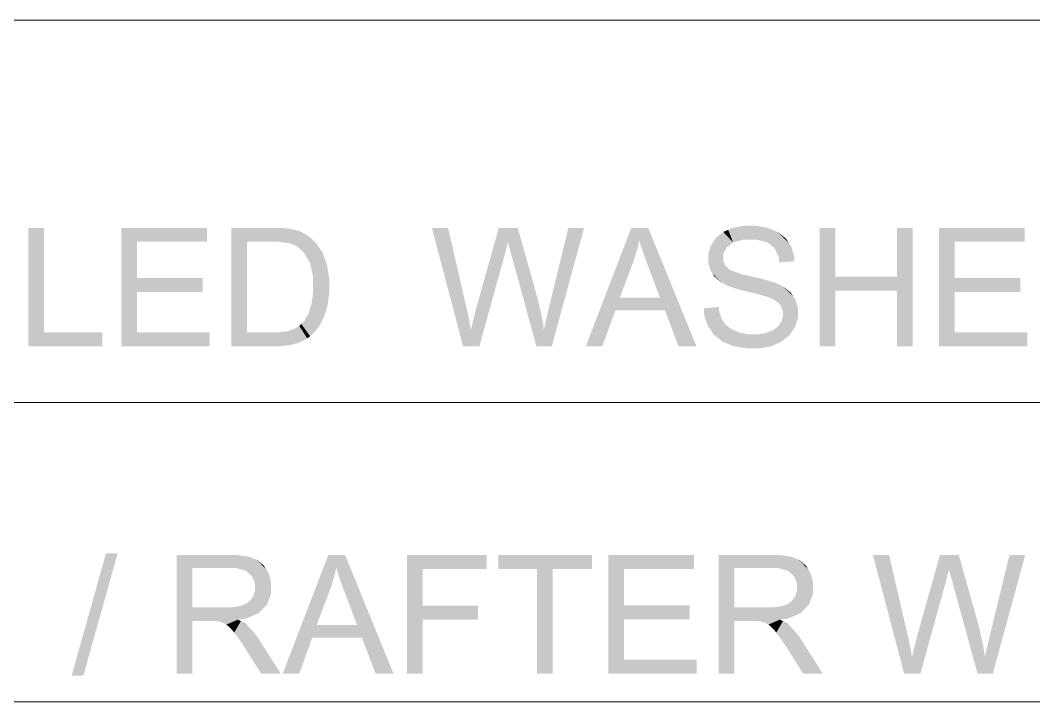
# Model space of a CAD drawing. Header units: millimetres. Extents: x 2 to 579, y 1 to 405.
# Drawn here: x 188.86 to 196.25, y 102.96 to 107.93 of the extents above; entities that cross this region are included whole.
import ezdxf

# ---------------------------------------------------------------- set-up
doc = ezdxf.new("R2010")
doc.units = ezdxf.units.MM
doc.linetypes.add('XKITLINE00', pattern=[0])
doc.layers.add('LinkedObject', color=7, linetype='Continuous', lineweight=0)

# ---------------------------------------------------------------- blocks, each defined once
blk = doc.blocks.new('*A4')
at = {"layer": 'LinkedObject'}
for points in [[(189.0291, 106.4133), (188.915, 105.5493), (188.915, 106.4133)], [(189.0291, 105.6513), (188.915, 105.5493), (189.0291, 106.4133)], [(189.7064, 106.047), (189.5924, 105.5493), (189.5924, 106.4133)], [(189.7064, 106.047), (189.5924, 106.4133), (189.7064, 106.3114)], [(190.2171, 106.3114), (189.5924, 106.4133), (190.2171, 106.4133)], [(189.7064, 106.3114), (189.5924, 106.4133), (190.2171, 106.3114)], [(190.3951, 106.4133), (190.5091, 106.3114), (190.3951, 105.5493)], [(190.6906, 106.3114), (190.3951, 106.4133), (190.6924, 106.4133)], [(190.5091, 106.3114), (190.3951, 106.4133), (190.6906, 106.3114)], [(190.6924, 106.4133), (190.7416, 106.3114), (190.6906, 106.3114)], [(190.7428, 106.4133), (190.7416, 106.3114), (190.6924, 106.4133)], [(190.7428, 106.4133), (190.8156, 106.3025), (190.7416, 106.3114)], [(190.8196, 106.4072), (190.8156, 106.3025), (190.7428, 106.4133)], [(190.8461, 106.401), (190.8156, 106.3025), (190.8196, 106.4072)], [(190.8461, 106.401), (190.8386, 106.2937), (190.8156, 106.3025)], [(190.8386, 106.2937), (190.8461, 106.401), (190.8704, 106.2813)], [(190.9465, 106.3615), (190.8461, 106.401), (190.8832, 106.3924)], [(190.9727, 106.3391), (190.8461, 106.401), (190.9465, 106.3615)], [(190.9245, 106.2326), (190.8461, 106.401), (190.9727, 106.3391)], [(190.8704, 106.2813), (190.8461, 106.401), (190.9245, 106.2326)], [(191.9757, 106.4133), (192.0853, 105.5493), (191.8578, 106.4133)], [(192.1064, 105.8468), (192.0853, 105.5493), (191.9757, 106.4133)], [(192.3461, 106.4133), (192.386, 106.2074), (192.1817, 105.8297)], [(192.386, 106.2074), (192.3461, 106.4133), (192.3918, 106.2283)], [(192.3918, 106.2283), (192.3461, 106.4133), (192.4048, 106.2792)], [(192.4048, 106.2792), (192.3461, 106.4133), (192.4121, 106.309)], [(192.4839, 106.4133), (192.4121, 106.309), (192.3461, 106.4133)], [(192.4121, 106.309), (192.4839, 106.4133), (192.4143, 106.2994)], [(192.4143, 106.2994), (192.4839, 106.4133), (192.4282, 106.2486)], [(192.4282, 106.2486), (192.4839, 106.4133), (192.4399, 106.2074)], [(192.4399, 106.2074), (192.4839, 106.4133), (192.607, 105.9756)], [(192.968, 106.4133), (192.718, 105.8579), (192.8532, 106.4133)], [(192.7321, 105.5493), (192.718, 105.8579), (192.968, 106.4133)], [(193.3122, 106.4133), (193.3236, 106.1573), (192.9804, 105.5493)], [(193.3236, 106.1573), (193.3122, 106.4133), (193.3384, 106.1983)], [(193.3384, 106.1983), (193.3122, 106.4133), (193.3617, 106.281)], [(193.3617, 106.281), (193.3122, 106.4133), (193.3702, 106.3226)], [(193.4353, 106.4133), (193.3702, 106.3226), (193.3122, 106.4133)], [(193.3702, 106.3226), (193.4353, 106.4133), (193.3806, 106.2873)], [(193.3806, 106.2873), (193.4353, 106.4133), (193.4112, 106.1975)], [(193.4112, 106.1975), (193.4353, 106.4133), (193.4315, 106.1429)], [(193.4315, 106.1429), (193.4353, 106.4133), (193.5219, 105.9044)], [(193.5219, 105.9044), (193.4353, 106.4133), (193.5575, 105.8111)], [(193.5575, 105.8111), (193.4353, 106.4133), (193.7876, 105.5493)], [(193.9833, 106.3838), (194.0307, 106.2889), (193.9291, 106.3406)], [(194.0544, 106.3079), (193.9833, 106.3838), (194.0189, 106.3985)], [(194.0307, 106.2889), (193.9833, 106.3838), (194.0544, 106.3079)], [(194.0545, 106.4133), (194.1299, 106.3269), (194.0189, 106.3985)], [(194.0189, 106.3985), (194.1299, 106.3269), (194.0544, 106.3079)], [(194.1337, 106.428), (194.1299, 106.3269), (194.0545, 106.4133)], [(194.1773, 106.428), (194.1299, 106.3269), (194.1337, 106.428)], [(194.1299, 106.3269), (194.1773, 106.428), (194.1817, 106.3269)], [(194.1773, 106.428), (194.2315, 106.3269), (194.1817, 106.3269)], [(194.3099, 106.4125), (194.1773, 106.428), (194.2253, 106.428)], [(194.3465, 106.3971), (194.1773, 106.428), (194.3099, 106.4125)], [(194.3067, 106.306), (194.1773, 106.428), (194.3465, 106.3971)], [(194.2315, 106.3269), (194.1773, 106.428), (194.3067, 106.306)], [(194.3465, 106.3971), (194.3322, 106.285), (194.3067, 106.306)], [(194.3832, 106.3816), (194.3322, 106.285), (194.3465, 106.3971)], [(194.3322, 106.285), (194.3832, 106.3816), (194.3576, 106.2641)], [(194.3576, 106.2641), (194.3832, 106.3816), (194.4593, 106.3059)], [(194.4593, 106.3059), (194.3832, 106.3816), (194.4395, 106.336)], [(194.8015, 106.0582), (194.6874, 105.5493), (194.6874, 106.4133)], [(194.8015, 106.0582), (194.6874, 106.4133), (194.8015, 106.4133)], [(195.3648, 106.4133), (195.2507, 106.0582), (195.2507, 106.4133)], [(195.2507, 105.9563), (195.2507, 106.0582), (195.3648, 106.4133)], [(195.2507, 105.9563), (195.3648, 106.4133), (195.3648, 105.5493)], [(195.6706, 106.047), (195.5566, 105.5493), (195.5566, 106.4133)], [(195.6706, 106.047), (195.5566, 106.4133), (195.6706, 106.3114)], [(196.1813, 106.3114), (195.5566, 106.4133), (196.1813, 106.4133)], [(195.6706, 106.3114), (195.5566, 106.4133), (196.1813, 106.3114)], [(190.3951, 105.5493), (190.5091, 106.3114), (190.5091, 105.6513)], [(190.9727, 106.3391), (190.9467, 106.1962), (190.9245, 106.2326)], [(191.0069, 106.3102), (190.9467, 106.1962), (190.9727, 106.3391)], [(191.0579, 106.2364), (190.9467, 106.1962), (191.0069, 106.3102)], [(193.9106, 106.3121), (193.8735, 106.1897), (193.8921, 106.2837)], [(194.007, 106.2699), (193.8735, 106.1897), (193.9106, 106.3121)], [(193.9291, 106.3406), (194.0307, 106.2889), (193.9106, 106.3121)], [(193.9106, 106.3121), (194.0307, 106.2889), (194.007, 106.2699)], [(194.4593, 106.3059), (194.3875, 106.2021), (194.3576, 106.2641)], [(194.479, 106.2759), (194.3875, 106.2021), (194.4593, 106.3059)], [(190.9467, 106.1962), (191.0579, 106.2364), (190.969, 106.1598)], [(190.969, 106.1598), (191.0579, 106.2364), (191.0749, 106.1914)], [(193.8921, 106.2837), (193.8735, 106.1897), (193.8735, 106.2225)], [(193.9832, 106.2241), (193.8735, 106.1897), (194.007, 106.2699)], [(194.5002, 106.2077), (194.3875, 106.2021), (194.479, 106.2759)], [(191.0749, 106.1914), (190.9912, 106.0556), (190.969, 106.1598)], [(191.0918, 106.1465), (190.9912, 106.0556), (191.0749, 106.1914)], [(192.1817, 105.8297), (192.386, 106.2074), (192.2039, 105.5493)], [(192.607, 105.9756), (192.6205, 105.5493), (192.4399, 106.2074)], [(192.9804, 105.5493), (193.3236, 106.1573), (193.2283, 105.9044)], [(193.8735, 106.1897), (193.9832, 106.2241), (193.9832, 106.1972)], [(193.9832, 106.174), (193.8735, 106.1897), (193.9832, 106.1972)], [(193.8735, 106.1897), (193.9832, 106.174), (193.8735, 106.1599)], [(193.8735, 106.1599), (193.9832, 106.174), (193.8886, 106.1061)], [(193.8886, 106.1061), (193.9832, 106.174), (193.9038, 106.0821)], [(193.9038, 106.0821), (193.9832, 106.174), (194, 106.1356)], [(194.5016, 106.1697), (194.3875, 106.2021), (194.5002, 106.2077)], [(194.3875, 106.2021), (194.5016, 106.1697), (194.3919, 106.1611)], [(191.1087, 106.0438), (190.9912, 106.0556), (191.0918, 106.1465)], [(194, 106.1356), (193.9649, 106.0178), (193.9038, 106.0821)], [(193.9038, 106.0821), (193.9649, 106.0178), (193.9189, 106.058)], [(194.0168, 106.1206), (193.9649, 106.0178), (194, 106.1356)], [(193.9649, 106.0178), (194.0168, 106.1206), (193.9957, 106.0015)], [(193.9957, 106.0015), (194.0168, 106.1206), (194.0333, 106.1056)], [(193.9957, 106.0015), (194.0333, 106.1056), (194.0195, 105.9889)], [(194.0195, 105.9889), (194.0333, 106.1056), (194.1028, 105.9619)], [(194.1028, 105.9619), (194.0333, 106.1056), (194.1194, 106.0748)], [(189.7064, 105.9451), (189.5924, 105.5493), (189.7064, 106.047)], [(190.1851, 105.9451), (189.7064, 106.047), (190.1851, 106.047)], [(189.7064, 105.9451), (189.7064, 106.047), (190.1851, 105.9451)], [(191.1087, 105.9861), (190.9912, 106.0556), (191.1087, 106.0438)], [(190.9912, 106.0556), (191.1087, 105.9861), (190.9912, 105.9878)], [(194.1028, 105.9619), (194.1194, 106.0748), (194.1623, 105.9476)], [(194.1623, 105.9476), (194.1194, 106.0748), (194.1891, 106.059)], [(194.1623, 105.9476), (194.1891, 106.059), (194.2217, 105.9333)], [(194.2217, 105.9333), (194.1891, 106.059), (194.2587, 106.0432)], [(194.2217, 105.9333), (194.2587, 106.0432), (194.2986, 105.9122)], [(194.2986, 105.9122), (194.2587, 106.0432), (194.316, 105.9054)], [(194.316, 105.9054), (194.2587, 106.0432), (194.343, 105.8951)], [(194.3543, 106.0157), (194.343, 105.8951), (194.2587, 106.0432)], [(194.3802, 106.0039), (194.343, 105.8951), (194.3543, 106.0157)], [(194.8015, 105.9563), (194.6874, 105.5493), (194.8015, 106.0582)], [(194.8015, 106.0582), (195.2507, 105.9563), (194.8015, 105.9563)], [(195.2507, 106.0582), (195.2507, 105.9563), (194.8015, 106.0582)], [(195.6706, 105.9451), (195.5566, 105.5493), (195.6706, 106.047)], [(196.1493, 105.9451), (195.6706, 106.047), (196.1493, 106.047)], [(195.6706, 105.9451), (195.6706, 106.047), (196.1493, 105.9451)], [(189.7064, 105.6513), (189.5924, 105.5493), (189.7064, 105.9451)], [(190.9912, 105.9389), (191.1087, 105.9368), (190.9799, 105.8557)], [(190.9799, 105.8557), (191.1087, 105.9368), (191.0858, 105.8116)], [(191.1087, 105.9861), (190.9912, 105.9389), (190.9912, 105.9878)], [(191.1087, 105.9368), (190.9912, 105.9389), (191.1087, 105.9861)], [(191.0858, 105.8116), (191.1087, 105.9368), (191.0972, 105.8496)], [(192.6301, 105.8943), (192.6205, 105.5493), (192.607, 105.9756)], [(194.343, 105.8951), (194.3802, 106.0039), (194.3821, 105.8696)], [(194.3821, 105.8696), (194.3802, 106.0039), (194.4179, 105.9865)], [(194.3821, 105.8696), (194.4179, 105.9865), (194.394, 105.8545)], [(194.394, 105.8545), (194.4179, 105.9865), (194.4059, 105.8393)], [(194.4179, 105.9865), (194.4916, 105.9159), (194.4059, 105.8393)], [(194.4916, 105.9159), (194.4179, 105.9865), (194.4736, 105.9425)], [(194.6874, 105.5493), (194.8015, 105.9563), (194.8015, 105.5493)], [(195.2507, 105.9563), (195.3648, 105.5493), (195.2507, 105.5493)], [(195.6706, 105.6513), (195.5566, 105.5493), (195.6706, 105.9451)], [(192.664, 105.7416), (192.6205, 105.5493), (192.6301, 105.8943)], [(193.1959, 105.8111), (192.9804, 105.5493), (193.2283, 105.9044)], [(193.2283, 105.9044), (193.5575, 105.8111), (193.1959, 105.8111)], [(193.5219, 105.9044), (193.5575, 105.8111), (193.2283, 105.9044)], [(194.4059, 105.8393), (194.4916, 105.9159), (194.4178, 105.8038)], [(194.4178, 105.8038), (194.4916, 105.9159), (194.5096, 105.8892)], [(194.4178, 105.8038), (194.5096, 105.8892), (194.4178, 105.7835)], [(194.4178, 105.7835), (194.5096, 105.8892), (194.4178, 105.7635)], [(194.5096, 105.8892), (194.5276, 105.7931), (194.4178, 105.7635)], [(194.5276, 105.7931), (194.5096, 105.8892), (194.5276, 105.8279)], [(190.9572, 105.787), (191.0269, 105.6858), (190.9255, 105.7323)], [(191.0858, 105.8116), (190.9572, 105.787), (190.9799, 105.8557)], [(191.0743, 105.7736), (190.9572, 105.787), (191.0858, 105.8116)], [(191.0448, 105.7107), (190.9572, 105.787), (191.0743, 105.7736)], [(191.0269, 105.6858), (190.9572, 105.787), (191.0448, 105.7107)], [(192.1168, 105.8023), (192.0853, 105.5493), (192.1064, 105.8468)], [(192.1349, 105.714), (192.0853, 105.5493), (192.1168, 105.8023)], [(192.1788, 105.8191), (192.2039, 105.5493), (192.1592, 105.7393)], [(192.1817, 105.8297), (192.2039, 105.5493), (192.1788, 105.8191)], [(192.7048, 105.8049), (192.7321, 105.5493), (192.6832, 105.711)], [(192.718, 105.8579), (192.7321, 105.5493), (192.7048, 105.8049)], [(192.9804, 105.5493), (193.1959, 105.8111), (193.1011, 105.5493)], [(193.5575, 105.8111), (193.7876, 105.5493), (193.6575, 105.5493)], [(193.9534, 105.8037), (193.8416, 105.8267), (193.9496, 105.8362)], [(193.8416, 105.8267), (193.8889, 105.6715), (193.8427, 105.7834)], [(193.9534, 105.8037), (193.8889, 105.6715), (193.8416, 105.8267)], [(193.9712, 105.7504), (193.8889, 105.6715), (193.9534, 105.8037)], [(194.4057, 105.7265), (194.5276, 105.7931), (194.5079, 105.6938)], [(194.4178, 105.7635), (194.5276, 105.7931), (194.4057, 105.7265)], [(194.5079, 105.6938), (194.5276, 105.7931), (194.5276, 105.7587)], [(190.9052, 105.712), (190.9696, 105.6217), (190.8907, 105.6976)], [(191.0269, 105.6858), (190.9052, 105.712), (190.9255, 105.7323)], [(191.0089, 105.6609), (190.9052, 105.712), (191.0269, 105.6858)], [(190.9696, 105.6217), (190.9052, 105.712), (191.0089, 105.6609)], [(192.1425, 105.6702), (192.0853, 105.5493), (192.1349, 105.714)], [(192.1592, 105.7393), (192.2039, 105.5493), (192.1425, 105.6702)], [(192.6747, 105.6702), (192.6205, 105.5493), (192.664, 105.7416)], [(193.8427, 105.7834), (193.8889, 105.6715), (193.8664, 105.7058)], [(193.8889, 105.6715), (193.9712, 105.7504), (193.9114, 105.6372)], [(193.9114, 105.6372), (193.9712, 105.7504), (193.9734, 105.5859)], [(193.9851, 105.7296), (193.9734, 105.5859), (193.9712, 105.7504)], [(193.9991, 105.7088), (193.9734, 105.5859), (193.9851, 105.7296)], [(194.4057, 105.7265), (194.5079, 105.6938), (194.3935, 105.7095)], [(188.915, 105.5493), (189.0291, 105.6513), (189.4542, 105.5493)], [(189.4542, 105.5493), (189.0291, 105.6513), (189.4542, 105.6513)], [(189.5924, 105.5493), (189.7064, 105.6513), (190.2369, 105.5493)], [(190.2369, 105.5493), (189.7064, 105.6513), (190.2369, 105.6513)], [(190.5091, 105.6513), (190.7065, 105.5493), (190.3951, 105.5493)], [(190.6936, 105.6513), (190.7065, 105.5493), (190.5091, 105.6513)], [(190.6936, 105.6513), (190.7457, 105.5493), (190.7065, 105.5493)], [(190.7363, 105.6513), (190.7457, 105.5493), (190.6936, 105.6513)], [(190.8452, 105.5641), (190.7363, 105.6513), (190.8034, 105.6592)], [(190.815, 105.5567), (190.7363, 105.6513), (190.8452, 105.5641)], [(190.7457, 105.5493), (190.7363, 105.6513), (190.815, 105.5567)], [(190.8277, 105.6672), (190.8452, 105.5641), (190.8034, 105.6592)], [(190.852, 105.6752), (190.8452, 105.5641), (190.8277, 105.6672)], [(190.8452, 105.5641), (190.852, 105.6752), (190.8754, 105.5714)], [(190.9483, 105.6074), (190.852, 105.6752), (190.8907, 105.6976)], [(190.9269, 105.5931), (190.852, 105.6752), (190.9483, 105.6074)], [(190.8754, 105.5714), (190.852, 105.6752), (190.9269, 105.5931)], [(190.8907, 105.6976), (190.9696, 105.6217), (190.9483, 105.6074)], [(192.1425, 105.6702), (192.2039, 105.5493), (192.0853, 105.5493)], [(192.6747, 105.6702), (192.7321, 105.5493), (192.6205, 105.5493)], [(192.6832, 105.711), (192.7321, 105.5493), (192.6747, 105.6702)], [(193.9991, 105.7088), (194.0129, 105.5688), (193.9734, 105.5859)], [(194.0424, 105.6751), (194.0129, 105.5688), (193.9991, 105.7088)], [(194.0129, 105.5688), (194.0424, 105.6751), (194.0524, 105.5517)], [(194.0718, 105.6623), (194.0524, 105.5517), (194.0424, 105.6751)], [(194.1011, 105.6494), (194.0524, 105.5517), (194.0718, 105.6623)], [(194.1011, 105.6494), (194.1505, 105.5347), (194.0524, 105.5517)], [(194.1672, 105.6366), (194.1505, 105.5347), (194.1011, 105.6494)], [(194.2942, 105.6464), (194.375, 105.5685), (194.2366, 105.6366)], [(194.3191, 105.6561), (194.4685, 105.6328), (194.2942, 105.6464)], [(194.4119, 105.5854), (194.2942, 105.6464), (194.4685, 105.6328)], [(194.375, 105.5685), (194.2942, 105.6464), (194.4119, 105.5854)], [(194.3441, 105.6658), (194.4685, 105.6328), (194.3191, 105.6561)], [(194.3813, 105.6926), (194.4882, 105.6633), (194.3441, 105.6658)], [(194.3441, 105.6658), (194.4882, 105.6633), (194.4685, 105.6328)], [(194.3935, 105.7095), (194.5079, 105.6938), (194.3813, 105.6926)], [(194.4882, 105.6633), (194.3813, 105.6926), (194.5079, 105.6938)], [(195.5566, 105.5493), (195.6706, 105.6513), (196.2011, 105.5493)], [(196.2011, 105.5493), (195.6706, 105.6513), (196.2011, 105.6513)], [(194.1672, 105.6366), (194.209, 105.5347), (194.1505, 105.5347)], [(194.204, 105.6366), (194.209, 105.5347), (194.1672, 105.6366)], [(194.204, 105.6366), (194.2551, 105.5347), (194.209, 105.5347)], [(194.2366, 105.6366), (194.2551, 105.5347), (194.204, 105.6366)], [(194.2366, 105.6366), (194.375, 105.5685), (194.2551, 105.5347)], [(194.2551, 105.5347), (194.375, 105.5685), (194.3381, 105.5516)], [(189.5661, 104.0407), (189.2301, 103.1481), (189.4807, 104.0407)], [(189.3155, 103.1481), (189.2301, 103.1481), (189.5661, 104.0407)], [(190.1097, 103.6458), (189.9956, 103.1628), (189.9956, 104.0268)], [(189.9956, 104.0268), (190.1097, 103.9318), (190.1097, 103.6458)], [(190.3827, 103.9318), (189.9956, 104.0268), (190.378, 104.0268)], [(190.1097, 103.9318), (189.9956, 104.0268), (190.3827, 103.9318)], [(190.378, 104.0268), (190.4306, 103.9318), (190.3827, 103.9318)], [(190.5233, 104.0152), (190.378, 104.0268), (190.4356, 104.0268)], [(190.5533, 104.0035), (190.378, 104.0268), (190.5233, 104.0152)], [(190.5009, 103.912), (190.378, 104.0268), (190.5533, 104.0035)], [(190.4306, 103.9318), (190.378, 104.0268), (190.5009, 103.912)], [(191.1018, 104.0268), (191.1132, 103.7708), (190.77, 103.1628)], [(191.1132, 103.7708), (191.1018, 104.0268), (191.128, 103.8118)], [(191.128, 103.8118), (191.1018, 104.0268), (191.1513, 103.8945)], [(191.1513, 103.8945), (191.1018, 104.0268), (191.1598, 103.9361)], [(191.2249, 104.0268), (191.1598, 103.9361), (191.1018, 104.0268)], [(191.1598, 103.9361), (191.2249, 104.0268), (191.1702, 103.9008)], [(191.1702, 103.9008), (191.2249, 104.0268), (191.2008, 103.8109)], [(191.2008, 103.8109), (191.2249, 104.0268), (191.2211, 103.7563)], [(191.2211, 103.7563), (191.2249, 104.0268), (191.3115, 103.5179)], [(191.3115, 103.5179), (191.2249, 104.0268), (191.3471, 103.4246)], [(191.3471, 103.4246), (191.2249, 104.0268), (191.5773, 103.1628)], [(191.7893, 103.657), (191.6752, 103.1628), (191.6752, 104.0268)], [(191.7893, 103.657), (191.6752, 104.0268), (191.7893, 103.9249)], [(192.2576, 103.9249), (191.6752, 104.0268), (192.2576, 104.0268)], [(191.7893, 103.9249), (191.6752, 104.0268), (192.2576, 103.9249)], [(192.3414, 104.0268), (192.6256, 103.9249), (192.3414, 103.9249)], [(192.7397, 103.9249), (192.6256, 103.9249), (192.3414, 104.0268)], [(192.7397, 103.9249), (192.3414, 104.0268), (193.0257, 104.0268)], [(192.7397, 103.9249), (193.0257, 104.0268), (193.0257, 103.9249)], [(193.2589, 103.6605), (193.1449, 103.1628), (193.1449, 104.0268)], [(193.2589, 103.6605), (193.1449, 104.0268), (193.2589, 103.9249)], [(193.7696, 103.9249), (193.1449, 104.0268), (193.7696, 104.0268)], [(193.2589, 103.9249), (193.1449, 104.0268), (193.7696, 103.9249)], [(194.0633, 103.6458), (193.9493, 103.1628), (193.9493, 104.0268)], [(193.9493, 104.0268), (194.0633, 103.9318), (194.0633, 103.6458)], [(194.3363, 103.9318), (193.9493, 104.0268), (194.3316, 104.0268)], [(194.0633, 103.9318), (193.9493, 104.0268), (194.3363, 103.9318)], [(194.3316, 104.0268), (194.3843, 103.9318), (194.3363, 103.9318)], [(194.4769, 104.0152), (194.3316, 104.0268), (194.3893, 104.0268)], [(194.5069, 104.0035), (194.3316, 104.0268), (194.4769, 104.0152)], [(194.4545, 103.912), (194.3316, 104.0268), (194.5069, 104.0035)], [(194.3843, 103.9318), (194.3316, 104.0268), (194.4545, 103.912)], [(195.193, 104.0268), (195.3026, 103.1628), (195.0751, 104.0268)], [(195.3237, 103.4603), (195.3026, 103.1628), (195.193, 104.0268)], [(195.5634, 104.0268), (195.6033, 103.8209), (195.399, 103.4432)], [(195.6033, 103.8209), (195.5634, 104.0268), (195.609, 103.8418)], [(195.609, 103.8418), (195.5634, 104.0268), (195.622, 103.8926)], [(195.622, 103.8926), (195.5634, 104.0268), (195.6293, 103.9225)], [(195.7012, 104.0268), (195.6293, 103.9225), (195.5634, 104.0268)], [(195.6293, 103.9225), (195.7012, 104.0268), (195.6315, 103.9129)], [(195.6315, 103.9129), (195.7012, 104.0268), (195.6455, 103.862)], [(195.6455, 103.862), (195.7012, 104.0268), (195.6572, 103.8209)], [(195.6572, 103.8209), (195.7012, 104.0268), (195.8243, 103.5891)], [(196.1853, 104.0268), (195.9353, 103.4714), (196.0705, 104.0268)], [(195.9494, 103.1628), (195.9353, 103.4714), (196.1853, 104.0268)], [(190.5533, 104.0035), (190.5231, 103.8923), (190.5009, 103.912)], [(190.5833, 103.9919), (190.5231, 103.8923), (190.5533, 104.0035)], [(190.5231, 103.8923), (190.5833, 103.9919), (190.5453, 103.8725)], [(190.5453, 103.8725), (190.5833, 103.9919), (190.6492, 103.9213)], [(190.6492, 103.9213), (190.5833, 103.9919), (190.6312, 103.9508)], [(194.5069, 104.0035), (194.4768, 103.8923), (194.4545, 103.912)], [(194.537, 103.9919), (194.4768, 103.8923), (194.5069, 104.0035)], [(194.4768, 103.8923), (194.537, 103.9919), (194.499, 103.8725)], [(194.499, 103.8725), (194.537, 103.9919), (194.6029, 103.9213)], [(194.6029, 103.9213), (194.537, 103.9919), (194.5849, 103.9508)], [(190.6492, 103.9213), (190.5676, 103.8221), (190.5453, 103.8725)], [(190.6671, 103.8919), (190.5676, 103.8221), (190.6492, 103.9213)], [(190.6851, 103.8267), (190.5676, 103.8221), (190.6671, 103.8919)], [(192.6256, 103.1628), (192.7397, 103.9249), (192.7397, 103.1628)], [(192.6256, 103.9249), (192.7397, 103.9249), (192.6256, 103.1628)], [(194.6029, 103.9213), (194.5212, 103.8221), (194.499, 103.8725)], [(194.6208, 103.8919), (194.5212, 103.8221), (194.6029, 103.9213)], [(194.6387, 103.8267), (194.5212, 103.8221), (194.6208, 103.8919)], [(190.5561, 103.7317), (190.6851, 103.7911), (190.6257, 103.6361)], [(190.5676, 103.7705), (190.6851, 103.7911), (190.5561, 103.7317)], [(190.6851, 103.7911), (190.5676, 103.8221), (190.6851, 103.8267)], [(190.5676, 103.8221), (190.6851, 103.7911), (190.5676, 103.7915)], [(190.6851, 103.7911), (190.5676, 103.7705), (190.5676, 103.7915)], [(190.6257, 103.6361), (190.6851, 103.7911), (190.6554, 103.6676)], [(190.6554, 103.6676), (190.6851, 103.7911), (190.6851, 103.7451)], [(194.5097, 103.7317), (194.6387, 103.7911), (194.5793, 103.6361)], [(194.5212, 103.7705), (194.6387, 103.7911), (194.5097, 103.7317)], [(194.6387, 103.7911), (194.5212, 103.8221), (194.6387, 103.8267)], [(194.5212, 103.8221), (194.6387, 103.7911), (194.5212, 103.7915)], [(194.6387, 103.7911), (194.5212, 103.7705), (194.5212, 103.7915)], [(194.5793, 103.6361), (194.6387, 103.7911), (194.609, 103.6676)], [(194.609, 103.6676), (194.6387, 103.7911), (194.6387, 103.7451)], [(195.399, 103.4432), (195.6033, 103.8209), (195.4212, 103.1628)], [(195.8243, 103.5891), (195.8377, 103.1628), (195.6572, 103.8209)], [(190.5561, 103.7317), (190.6257, 103.6361), (190.5446, 103.7139)], [(190.77, 103.1628), (191.1132, 103.7708), (191.0179, 103.5179)], [(194.5097, 103.7317), (194.5793, 103.6361), (194.4983, 103.7139)], [(190.1097, 103.6458), (190.1097, 103.5464), (189.9956, 103.1628)], [(190.242, 103.5464), (190.1097, 103.6458), (190.355, 103.6458)], [(190.1097, 103.5464), (190.1097, 103.6458), (190.242, 103.5464)], [(190.242, 103.5464), (190.355, 103.6458), (190.2641, 103.5464)], [(190.2641, 103.5464), (190.355, 103.6458), (190.2959, 103.5444)], [(190.2959, 103.5444), (190.355, 103.6458), (190.3056, 103.5423)], [(190.3056, 103.5423), (190.355, 103.6458), (190.3188, 103.5391)], [(190.3188, 103.5391), (190.355, 103.6458), (190.3449, 103.5276)], [(190.3449, 103.5276), (190.355, 103.6458), (190.3941, 103.6458)], [(190.3449, 103.5276), (190.3941, 103.6458), (190.3576, 103.5194)], [(190.3941, 103.6458), (190.4421, 103.5559), (190.3576, 103.5194)], [(190.4554, 103.6539), (190.4421, 103.5559), (190.3941, 103.6458)], [(190.4421, 103.5559), (190.4554, 103.6539), (190.5042, 103.5645)], [(190.4774, 103.662), (190.6257, 103.6361), (190.4554, 103.6539)], [(190.5959, 103.6046), (190.4554, 103.6539), (190.6257, 103.6361)], [(190.5042, 103.5645), (190.4554, 103.6539), (190.5959, 103.6046)], [(190.4995, 103.6701), (190.6257, 103.6361), (190.4774, 103.662)], [(190.6257, 103.6361), (190.4995, 103.6701), (190.5331, 103.6961)], [(190.5446, 103.7139), (190.6257, 103.6361), (190.5331, 103.6961)], [(191.7893, 103.5551), (191.6752, 103.1628), (191.7893, 103.657)], [(192.1945, 103.5551), (191.7893, 103.657), (192.1945, 103.657)], [(191.7893, 103.5551), (191.7893, 103.657), (192.1945, 103.5551)], [(193.2589, 103.5585), (193.1449, 103.1628), (193.2589, 103.6605)], [(193.7376, 103.5585), (193.2589, 103.6605), (193.7376, 103.6605)], [(193.2589, 103.5585), (193.2589, 103.6605), (193.7376, 103.5585)], [(194.0633, 103.6458), (194.0633, 103.5464), (193.9493, 103.1628)], [(194.1957, 103.5464), (194.0633, 103.6458), (194.3087, 103.6458)], [(194.0633, 103.5464), (194.0633, 103.6458), (194.1957, 103.5464)], [(194.1957, 103.5464), (194.3087, 103.6458), (194.2178, 103.5464)], [(194.2178, 103.5464), (194.3087, 103.6458), (194.2495, 103.5444)], [(194.2495, 103.5444), (194.3087, 103.6458), (194.2592, 103.5423)], [(194.2592, 103.5423), (194.3087, 103.6458), (194.2725, 103.5391)], [(194.2725, 103.5391), (194.3087, 103.6458), (194.2985, 103.5276)], [(194.2985, 103.5276), (194.3087, 103.6458), (194.3478, 103.6458)], [(194.2985, 103.5276), (194.3478, 103.6458), (194.3113, 103.5194)], [(194.3478, 103.6458), (194.3957, 103.5559), (194.3113, 103.5194)], [(194.409, 103.6539), (194.3957, 103.5559), (194.3478, 103.6458)], [(194.3957, 103.5559), (194.409, 103.6539), (194.4578, 103.5645)], [(194.4311, 103.662), (194.5793, 103.6361), (194.409, 103.6539)], [(194.5496, 103.6046), (194.409, 103.6539), (194.5793, 103.6361)], [(194.4578, 103.5645), (194.409, 103.6539), (194.5496, 103.6046)], [(194.4532, 103.6701), (194.5793, 103.6361), (194.4311, 103.662)], [(194.5793, 103.6361), (194.4532, 103.6701), (194.4868, 103.6961)], [(194.4983, 103.7139), (194.5793, 103.6361), (194.4868, 103.6961)], [(195.8474, 103.5078), (195.8377, 103.1628), (195.8243, 103.5891)], [(189.9956, 103.1628), (190.1097, 103.5464), (190.1097, 103.1628)], [(190.3576, 103.5194), (190.4421, 103.5559), (190.3704, 103.5111)], [(190.4421, 103.5559), (190.3994, 103.4823), (190.3704, 103.5111)], [(190.4647, 103.545), (190.3994, 103.4823), (190.4421, 103.5559)], [(190.3994, 103.4823), (190.4647, 103.545), (190.4156, 103.4616)], [(190.4156, 103.4616), (190.4647, 103.545), (190.4318, 103.441)], [(190.4318, 103.441), (190.4647, 103.545), (190.511, 103.5129)], [(190.511, 103.5129), (190.473, 103.3815), (190.4318, 103.441)], [(190.511, 103.5129), (190.4647, 103.545), (190.4992, 103.5235)], [(190.536, 103.49), (190.473, 103.3815), (190.511, 103.5129)], [(190.9855, 103.4246), (190.77, 103.1628), (191.0179, 103.5179)], [(191.0179, 103.5179), (191.3471, 103.4246), (190.9855, 103.4246)], [(191.3115, 103.5179), (191.3471, 103.4246), (191.0179, 103.5179)], [(191.6752, 103.1628), (191.7893, 103.5551), (191.7893, 103.1628)], [(193.2589, 103.2648), (193.1449, 103.1628), (193.2589, 103.5585)], [(193.9493, 103.1628), (194.0633, 103.5464), (194.0633, 103.1628)], [(194.3113, 103.5194), (194.3957, 103.5559), (194.3241, 103.5111)], [(194.3957, 103.5559), (194.3531, 103.4823), (194.3241, 103.5111)], [(194.4184, 103.545), (194.3531, 103.4823), (194.3957, 103.5559)], [(194.3531, 103.4823), (194.4184, 103.545), (194.3693, 103.4616)], [(194.3693, 103.4616), (194.4184, 103.545), (194.3854, 103.441)], [(194.3854, 103.441), (194.4184, 103.545), (194.4646, 103.5129)], [(194.4646, 103.5129), (194.4266, 103.3815), (194.3854, 103.441)], [(194.4646, 103.5129), (194.4184, 103.545), (194.4528, 103.5235)], [(194.4896, 103.49), (194.4266, 103.3815), (194.4646, 103.5129)], [(195.8812, 103.3551), (195.8377, 103.1628), (195.8474, 103.5078)], [(190.5832, 103.4325), (190.473, 103.3815), (190.536, 103.49)], [(190.473, 103.3815), (190.5832, 103.4325), (190.498, 103.3426)], [(190.498, 103.3426), (190.5832, 103.4325), (190.6055, 103.398)], [(190.77, 103.1628), (190.9855, 103.4246), (190.8907, 103.1628)], [(191.3471, 103.4246), (191.5773, 103.1628), (191.4471, 103.1628)], [(194.5369, 103.4325), (194.4266, 103.3815), (194.4896, 103.49)], [(194.4266, 103.3815), (194.5369, 103.4325), (194.4516, 103.3426)], [(194.4516, 103.3426), (194.5369, 103.4325), (194.5592, 103.398)], [(195.3341, 103.4157), (195.3026, 103.1628), (195.3237, 103.4603)], [(195.3961, 103.4326), (195.4212, 103.1628), (195.3765, 103.3528)], [(195.399, 103.4432), (195.4212, 103.1628), (195.3961, 103.4326)], [(195.9353, 103.4714), (195.9494, 103.1628), (195.9221, 103.4183)], [(190.498, 103.3426), (190.6055, 103.398), (190.6121, 103.1628)], [(190.6121, 103.1628), (190.6055, 103.398), (190.7549, 103.1628)], [(194.4516, 103.3426), (194.5592, 103.398), (194.5658, 103.1628)], [(194.5658, 103.1628), (194.5592, 103.398), (194.7085, 103.1628)], [(195.3521, 103.3274), (195.3026, 103.1628), (195.3341, 103.4157)], [(195.3765, 103.3528), (195.4212, 103.1628), (195.3597, 103.2837)], [(195.892, 103.2837), (195.8377, 103.1628), (195.8812, 103.3551)], [(195.9221, 103.4183), (195.9494, 103.1628), (195.9004, 103.3245)], [(195.3597, 103.2837), (195.3026, 103.1628), (195.3521, 103.3274)], [(195.3597, 103.2837), (195.4212, 103.1628), (195.3026, 103.1628)], [(195.892, 103.2837), (195.9494, 103.1628), (195.8377, 103.1628)], [(195.9004, 103.3245), (195.9494, 103.1628), (195.892, 103.2837)], [(193.1449, 103.1628), (193.2589, 103.2648), (193.7894, 103.1628)], [(193.7894, 103.1628), (193.2589, 103.2648), (193.7894, 103.2648)]]:
    blk.add_hatch(color=7, dxfattribs=at).paths.add_polyline_path(points, flags=17)
at = {"layer": 'LinkedObject', "color": 6, "linetype": 'XKITLINE00', "lineweight": 0}
for p, q in [((197.5867, 107.9271), (178.0183, 107.9271)), ((197.1989, 105.1384), (184.2442, 105.1384)), ((197.923, 102.9573), (183.4634, 102.9573))]:
    blk.add_line(p, q, dxfattribs=at)

msp = doc.modelspace()

# ---------------------------------------------------------------- block references
at = {"lineweight": 0}
msp.add_blockref('*A4', (0, 0), dxfattribs=at)

doc.saveas('drawing.dxf')
